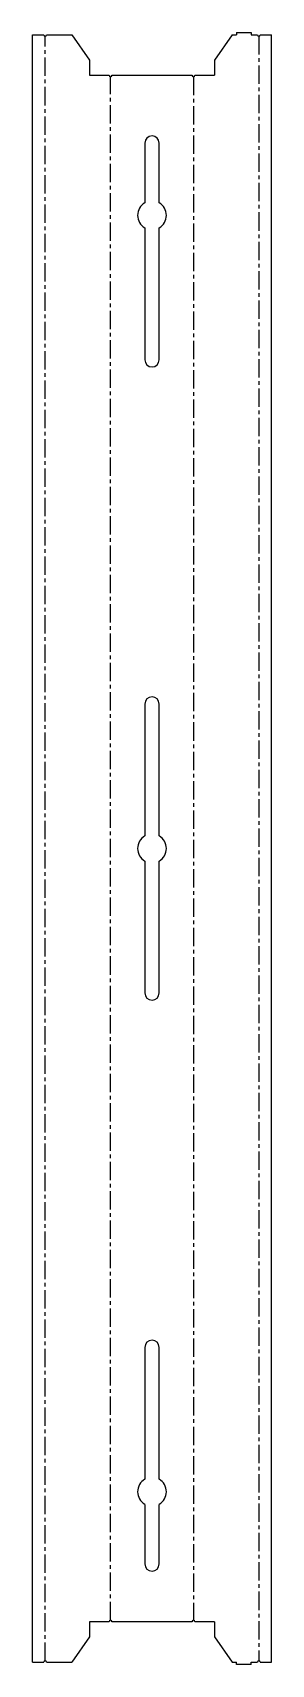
# Model space of a CAD drawing. Header units: millimetres. Extents: x -63 to 103, y -1128 to 2.
import ezdxf

# ---------------------------------------------------------------- set-up
doc = ezdxf.new("R2010")
doc.units = ezdxf.units.MM
doc.linetypes.add('CENTERX2', pattern=[20.32, 12.7, -2.54, 2.54, -2.54])

msp = doc.modelspace()

# ---------------------------------------------------------------- linework, layer by layer
at = {"color": 7, "linetype": 'Continuous', "lineweight": 25}
for p, q in [((-62.7, -1126.8), (-62.7, 0)), ((-62.7, 0), (-55, 0)), ((-53, 0), (-35.6, 0)), ((-35.6, 0), (-23.4, -17.5)), ((75.6, 0), (63.4, -17.5)), ((75.6, 0), (78.6, 0)), ((78.6, 1.5), (78.6, 0)), ((78.6, 1.5), (88.6, 1.5)), ((88.6, 1.5), (88.6, 0)), ((88.6, 0), (93, 0)), ((95, 0), (102.7, 0)), ((102.7, -1126.8), (102.7, 0)), ((-23.4, -17.5), (-23.4, -28)), ((63.4, -17.5), (63.4, -28)), ((-23.4, -28), (-9.7, -28)), ((-7.7, -28), (47.7, -28)), ((49.7, -28), (63.4, -28)), ((15, -75), (15, -116.3)), ((25, -116.3), (25, -75)), ((15, -133.7), (15, -225)), ((25, -225), (25, -133.7)), ((15, -463.4), (15, -554.7)), ((25, -554.7), (25, -463.4)), ((15, -572.1), (15, -663.4)), ((25, -663.4), (25, -572.1)), ((15, -908.8), (15, -1000.1)), ((25, -1000.1), (25, -908.8)), ((15, -1017.5), (15, -1058.8)), ((25, -1058.8), (25, -1017.5)), ((-23.4, -1098.8), (-23.4, -1109.3)), ((-9.7, -1098.8), (-23.4, -1098.8)), ((47.7, -1098.8), (-7.7, -1098.8)), ((63.4, -1098.8), (49.7, -1098.8)), ((63.4, -1098.8), (63.4, -1109.3)), ((-23.4, -1109.3), (-35.6, -1126.8)), ((63.4, -1109.3), (75.6, -1126.8)), ((-62.7, -1126.8), (-55, -1126.8)), ((-53, -1126.8), (-35.6, -1126.8)), ((75.6, -1126.8), (78.6, -1126.8)), ((78.6, -1128.3), (78.6, -1126.8)), ((88.6, -1128.3), (78.6, -1128.3)), ((88.6, -1126.8), (93, -1126.8)), ((88.6, -1128.3), (88.6, -1126.8)), ((95, -1126.8), (102.7, -1126.8))]:
    msp.add_line(p, q, dxfattribs=at)
at = {"color": 7, "linetype": 'CENTERX2'}
for p, q in [((-54, -1125.8), (-54, -1)), ((94, -1), (94, -1125.8)), ((-8.7, -1097.8), (-8.7, -29)), ((48.7, -29), (48.7, -1097.8))]:
    msp.add_line(p, q, dxfattribs=at)
for centre, start, end in [((-54, 0), 180, 0), ((94, 0), 180, 0), ((-8.7, -28), 180, 0), ((48.7, -28), 180, 0), ((-8.7, -1098.8), 0, 180), ((48.7, -1098.8), 0, 180), ((-54, -1126.8), 0, 180), ((94, -1126.8), 0, 180)]:
    msp.add_arc(centre, 1, start, end)
at = {"color": 7, "linetype": 'Continuous', "lineweight": 25}
for centre, radius, start, end in [((20, -75), 5, 0, 180), ((20, -125), 10, 120, 240), ((20, -125), 10, 300, 60), ((20, -225), 5, 180, 0), ((20, -463.4), 5, 0, 180), ((20, -563.4), 10, 120, 240), ((20, -563.4), 10, 300, 60), ((20, -663.4), 5, 180, 0), ((20, -908.8), 5, 360, 180), ((20, -1008.8), 10, 120, 240), ((20, -1008.8), 10, 300, 60), ((20, -1058.8), 5, 180, 0)]:
    msp.add_arc(centre, radius, start, end, dxfattribs=at)

doc.saveas('drawing.dxf')
